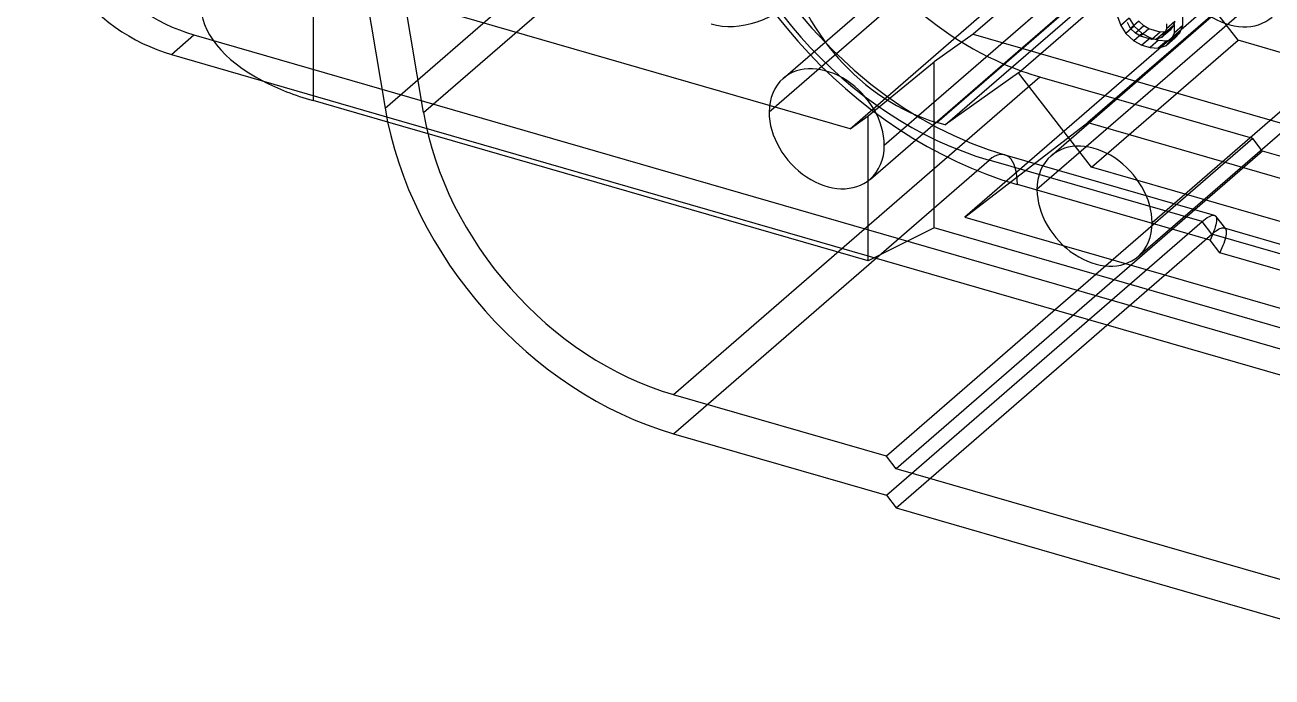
# Model space of a CAD drawing. Header units: millimetres. Extents: x -10.3 to 24, y -6.5 to 12.4.
# Drawn here: x -10.33 to 0.74, y -4.76 to 1.02 of the extents above; entities that cross this region are included whole.
import ezdxf

# ---------------------------------------------------------------- set-up
doc = ezdxf.new("R2010")
doc.units = ezdxf.units.MM
doc.layers.add('MAIN-1', color=7, linetype='Continuous')
doc.layers.add('MAIN-2', color=7, linetype='Continuous')

msp = doc.modelspace()

# ---------------------------------------------------------------- linework, layer by layer
at = {"layer": 'MAIN-1'}
for p, q in [((-7.599, 3.067), (-7.132, 0.283)), ((-6.79, 0.244), (-7.258, 3.029)), ((0.197, 2.464), (-2.703, -0.048)), ((-6.79, 0.244), (-4.325, 2.379)), ((-2.827, -0.346), (0.073, 2.165)), ((-3.6, 0.546), (-2.178, 1.777)), ((2.573, 1.778), (-0.327, -0.733)), ((-0.452, -1.032), (2.448, 1.48)), ((-1.224, -0.14), (0.197, 1.091)), ((-0.634, 1.096), (-0.605, 1.014)), ((-0.605, 1.014), (-0.562, 0.943)), ((-0.519, 0.989), (-0.547, 1.042)), ((-0.444, 1.054), (-0.519, 0.989)), ((-0.4, 1.012), (-0.475, 0.947)), ((-0.4, 1.012), (-0.444, 1.054)), ((-0.357, 0.985), (-0.4, 1.012)), ((-0.201, 1.03), (-0.201, 0.986)), ((-0.129, 0.951), (-0.129, 1.024)), ((-0.054, 1.015), (-0.129, 0.951)), ((-0.083, 0.95), (-0.054, 1.015)), ((-0.054, 1.015), (-0.054, 1.089)), ((-0.562, 0.943), (-0.49, 0.878)), ((-0.475, 0.947), (-0.519, 0.989)), ((-0.432, 0.92), (-0.475, 0.947)), ((-0.357, 0.985), (-0.432, 0.92)), ((-0.331, 0.891), (-0.432, 0.92)), ((-0.256, 0.956), (-0.357, 0.985)), ((-0.256, 0.956), (-0.331, 0.891)), ((-0.288, 0.893), (-0.331, 0.891)), ((-0.213, 0.958), (-0.288, 0.893)), ((-0.244, 0.91), (-0.288, 0.893)), ((-0.213, 0.958), (-0.256, 0.956)), ((-0.215, 0.946), (-0.244, 0.91)), ((-0.201, 0.986), (-0.215, 0.946)), ((-0.211, 0.959), (-0.213, 0.958)), ((-0.126, 0.904), (-0.201, 0.839)), ((-0.201, 0.839), (-0.158, 0.885)), ((-0.158, 0.885), (-0.129, 0.951)), ((-0.083, 0.95), (-0.158, 0.885)), ((-0.126, 0.904), (-0.083, 0.95)), ((-0.49, 0.878), (-0.418, 0.842)), ((-0.418, 0.842), (-0.345, 0.821)), ((-0.345, 0.821), (-0.273, 0.815)), ((-0.273, 0.815), (-0.201, 0.839)), ((-9.027, 0.758), (-7.118, 0.207)), ((-1.323, 0.558), (-4.573, -2.257)), ((-0.645, 0.362), (-1.323, 0.558)), ((-7.77, 0.395), (-7.77, 0.349)), ((-7.108, 0.158), (-7.77, 0.349)), ((0.652, -0.099), (-2.598, -2.913)), ((0.652, -0.099), (0.641, -0.085)), ((1.657, -0.389), (0.652, -0.099)), ((-0.738, -1.116), (-2.685, -2.802)), ((-2.685, -2.802), (-4.573, -2.257)), ((-4.573, -2.603), (-2.685, -3.148)), ((-2.598, -2.913), (-2.685, -2.802)), ((2.598, -4.413), (-2.598, -2.913)), ((-2.685, -3.148), (-2.598, -3.26)), ((-2.598, -3.26), (2.598, -4.76))]:
    msp.add_line(p, q, dxfattribs=at)
for centre, major_axis, ratio, start_param, end_param in [((-9.027, 2.057), (-0.982, 1.134), 0.75, 0.713724, 2.284521), ((0.35, 1.535), (-0.386, 0.446), 0.75, 0.713724, 3.141552), ((-3.214, 0.1), (-0.386, 0.446), 0.75, -2.427868, -0.000041), ((-1.323, 2.81), (-1.702, 1.965), 0.75, 2.139686, 2.284521), ((-6.77, 1.215), (-2, 0), 0.5, 0.763399, 1.047198), ((-3.214, 0.1), (-0.386, 0.446), 0.75, -0.000041, 0.713724), ((-4.573, -0.005), (-1.964, 2.268), 0.75, 0.888257, 2.284521), ((-4.573, -0.005), (1.702, -1.965), 0.75, -2.253335, -0.857072), ((-3.214, 0.1), (-0.386, 0.446), 0.75, 0.713724, 3.141552), ((-3.214, 0.1), (-0.386, 0.446), 0.75, 3.141552, 3.855317), ((-0.838, -0.586), (-0.386, 0.446), 0.75, -2.427868, -0.000041), ((-0.838, -0.586), (-0.386, 0.446), 0.75, -0.000041, 0.713724), ((-0.838, -0.586), (-0.386, 0.446), 0.75, 0.713724, 3.141552), ((-0.838, -0.586), (-0.386, 0.446), 0.75, 3.141552, 3.855317)]:
    msp.add_ellipse(centre, major_axis=major_axis, ratio=ratio, start_param=start_param, end_param=end_param, dxfattribs=at)
at = {"layer": 'MAIN-2'}
for p, q in [((4.236, 6.265), (-1.914, 0.939)), ((-3.007, 0.1), (3.543, 5.773)), ((4.703, 5.005), (-0.897, 0.155)), ((4.01, 4.512), (-1.99, -0.684)), ((-7.132, 0.283), (-4.332, 2.707)), ((-0.825, 2.759), (-3.725, 0.247)), ((1.551, 2.073), (-1.349, -0.438)), ((-1.513, 0.596), (-0.213, 1.721)), ((0.436, 0.884), (-0.213, 1.721)), ((-3.007, 0.1), (-7.77, 1.475)), ((-7.77, 1.475), (-7.77, 0.395)), ((-2.237, 0.155), (-0.937, 1.281)), ((-2.163, 0.134), (-0.863, 1.259)), ((-3.45, 1.113), (-3.347, 0.992)), ((-0.53, 1.079), (-0.605, 1.014)), ((-0.487, 1.008), (-0.562, 0.943)), ((-0.53, 1.079), (-0.487, 1.008)), ((-0.487, 1.008), (-0.415, 0.943)), ((-0.14, 1.011), (-0.215, 0.946)), ((-0.126, 1.051), (-0.201, 0.986)), ((-0.14, 1.011), (-0.169, 0.975)), ((-0.126, 1.051), (-0.14, 1.011)), ((-9.027, 0.758), (-8.827, 0.931)), ((-8.827, 0.931), (1.193, -1.961)), ((-3.347, 0.992), (-3.164, 0.798)), ((-1.914, 0.939), (-2.26, 0.693)), ((-1.914, 0.939), (1.204, 0.039)), ((-0.415, 0.943), (-0.49, 0.878)), ((-0.343, 0.907), (-0.418, 0.842)), ((-0.415, 0.943), (-0.343, 0.907)), ((-0.27, 0.886), (-0.345, 0.821)), ((-0.343, 0.907), (-0.27, 0.886)), ((-0.27, 0.886), (-0.198, 0.88)), ((-0.169, 0.975), (-0.244, 0.91)), ((-0.169, 0.975), (-0.211, 0.959)), ((-0.198, 0.88), (-0.126, 0.904)), ((-3.164, 0.798), (-2.97, 0.618)), ((-0.864, -0.241), (0.436, 0.884)), ((-0.198, 0.88), (-0.273, 0.815)), ((3.099, 0.116), (0.436, 0.884)), ((-2.846, 0.214), (-2.26, 0.693)), ((-2.26, -0.779), (-2.26, 0.693)), ((-2.97, 0.618), (-2.823, 0.496)), ((-1.513, 0.596), (-2.163, 0.134)), ((-0.864, -0.241), (-1.513, 0.596)), ((-2.823, 0.496), (-2.68, 0.388)), ((-2.68, 0.388), (-2.535, 0.289)), ((0.565, 0.013), (-0.645, 0.362)), ((-2.535, 0.289), (-2.387, 0.197)), ((-7.118, 0.207), (0.993, -2.134)), ((-2.846, -1.072), (-7.108, 0.158)), ((-3.007, 0.1), (-2.846, 0.214)), ((-2.846, -1.072), (-2.846, 0.214)), ((-2.387, 0.197), (-2.239, 0.115)), ((-2.239, 0.115), (-2.086, 0.039)), ((-2.163, 0.134), (-2.237, 0.155)), ((-1.99, -0.684), (-0.897, 0.155)), ((-0.897, 0.155), (10.467, -3.126)), ((-2.086, 0.039), (-1.934, -0.027)), ((0.565, 0.013), (-0.738, -1.116)), ((0.641, -0.085), (0.565, 0.013)), ((-1.934, -0.027), (-1.783, -0.084)), ((-1.783, -0.084), (-1.634, -0.131)), ((-4.573, -2.603), (-1.773, -0.178)), ((0.115, -0.723), (-1.773, -0.178)), ((-1.634, -0.131), (0.224, -0.667)), ((1.886, -1.035), (-0.864, -0.241)), ((0.186, -0.888), (-1.523, -0.395)), ((-2.685, -3.148), (0.115, -0.723)), ((-1.99, -0.684), (10.76, -4.365)), ((0.115, -0.723), (0.132, -0.71)), ((0.202, -0.835), (0.115, -0.723)), ((0.132, -0.71), (0.147, -0.698)), ((0.147, -0.698), (0.161, -0.688)), ((0.161, -0.688), (0.175, -0.68)), ((0.175, -0.68), (0.187, -0.674)), ((0.187, -0.674), (0.198, -0.669)), ((0.198, -0.669), (0.208, -0.667)), ((0.208, -0.667), (0.217, -0.666)), ((0.217, -0.666), (0.224, -0.667)), ((0.224, -0.667), (0.226, -0.668)), ((0.226, -0.668), (0.229, -0.669)), ((0.233, -0.768), (0.228, -0.786)), ((0.229, -0.669), (0.231, -0.67)), ((0.231, -0.67), (0.233, -0.672)), ((0.233, -0.672), (0.234, -0.674)), ((0.237, -0.752), (0.233, -0.768)), ((0.234, -0.674), (0.236, -0.675)), ((0.236, -0.675), (0.24, -0.682)), ((0.236, -0.675), (0.322, -0.787)), ((0.24, -0.737), (0.237, -0.752)), ((0.24, -0.682), (0.242, -0.69)), ((0.243, -0.723), (0.24, -0.737)), ((0.242, -0.69), (0.243, -0.699)), ((0.243, -0.699), (0.244, -0.711)), ((0.244, -0.711), (0.243, -0.723)), ((-2.26, -0.779), (-2.846, -1.072)), ((-2.598, -3.26), (0.202, -0.835)), ((1.204, -1.779), (-2.26, -0.779)), ((0.196, -0.866), (0.186, -0.888)), ((0.205, -0.845), (0.196, -0.866)), ((0.202, -0.835), (0.218, -0.821)), ((5.398, -2.335), (0.202, -0.835)), ((0.214, -0.824), (0.205, -0.845)), ((0.221, -0.804), (0.214, -0.824)), ((0.218, -0.821), (0.234, -0.809)), ((0.228, -0.786), (0.221, -0.804)), ((0.234, -0.809), (0.248, -0.799)), ((0.248, -0.799), (0.261, -0.791)), ((0.261, -0.791), (0.273, -0.785)), ((0.273, -0.785), (0.284, -0.781)), ((0.284, -0.781), (0.294, -0.778)), ((0.294, -0.778), (0.303, -0.778)), ((0.303, -0.778), (0.311, -0.779)), ((0.31, -0.779), (5.567, -2.296)), ((0.311, -0.779), (0.313, -0.78)), ((0.313, -0.78), (0.315, -0.781)), ((0.319, -0.88), (0.314, -0.897)), ((0.315, -0.781), (0.317, -0.782)), ((0.317, -0.782), (0.319, -0.783)), ((0.319, -0.783), (0.321, -0.785)), ((0.324, -0.864), (0.319, -0.88)), ((0.321, -0.785), (0.323, -0.787)), ((0.323, -0.787), (0.326, -0.793)), ((0.327, -0.848), (0.324, -0.864)), ((0.326, -0.793), (0.329, -0.802)), ((0.329, -0.835), (0.327, -0.848)), ((0.329, -0.802), (0.33, -0.811)), ((0.33, -0.822), (0.329, -0.835)), ((0.33, -0.811), (0.33, -0.822)), ((0.273, -1), (0.186, -0.888)), ((0.283, -0.977), (0.273, -1)), ((0.292, -0.956), (0.283, -0.977)), ((0.3, -0.936), (0.292, -0.956)), ((0.308, -0.916), (0.3, -0.936)), ((0.314, -0.897), (0.308, -0.916)), ((0.993, -1.208), (0.273, -1))]:
    msp.add_line(p, q, dxfattribs=at)
for centre, major_axis, ratio, start_param, end_param in [((-1.523, 2.636), (2.291, -2.646), 0.75, -2.253335, -0.857072), ((-1.773, 2.42), (1.964, -2.268), 0.75, -2.253335, -0.857072), ((-8.827, 2.231), (-0.982, 1.134), 0.75, 0.713724, 2.284521), ((-2.237, 1.515), (1.028, -1.187), 0.75, -2.253335, -0.857072), ((-1.323, 2.81), (-1.702, 1.965), 0.75, 1.65575, 2.139686), ((-3.38, 4.007), (0.86, 2.978), 0.433013, 3.141554, 3.729595), ((-6.77, 1.215), (-2, 0), 0.5, -0.000036, 0.763399), ((-1.773, -0.611), (0.139, 0.48), 0.433013, -0.982794, 0.588003)]:
    msp.add_ellipse(centre, major_axis=major_axis, ratio=ratio, start_param=start_param, end_param=end_param, dxfattribs=at)

doc.saveas('drawing.dxf')
